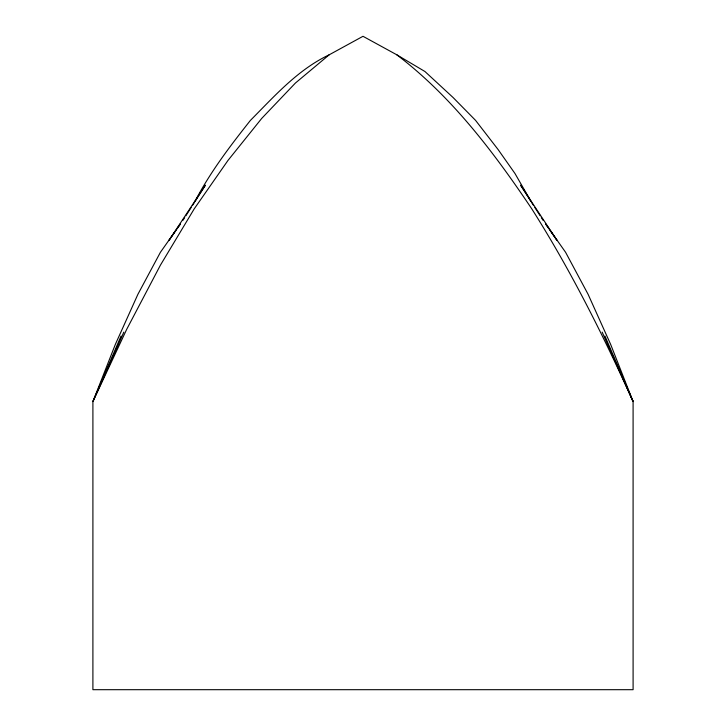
<?xml version="1.0" encoding="UTF-8"?>
<svg xmlns="http://www.w3.org/2000/svg" width="726" height="726" viewBox="0 0 726 726"><rect width="100%" height="100%" fill="white"/><g stroke="black" fill="none" stroke-linecap="round" stroke-linejoin="round"><path stroke-width="1.09" d="M177.153 228.645L180.338 224.053L160.419 252.285L137.904 294.302L115.398 344.269L92.91 401.56L92.901 689.691L633.099 689.691L633.09 401.56L610.602 344.269L588.096 294.302L565.581 252.285L545.671 224.025L548.847 228.645M531.287 201.892L514.952 173.478L498.072 149.502L475.566 120.371L453.06 97.493L424.937 71.511L396.777 54.786L363 36.3L329.223 54.786L295.464 83L261.714 118.42L227.955 160.464L194.187 208.906L160.419 265.153L126.651 329.423L92.91 401.56L121.024 336.065M92.91 401.56L123.837 332.118M194.713 201.892C209.914 172.525 229.97 146.207 250.434 120.371C274.582 96.086 297.733 69.705 329.223 54.786M195.33 201.002L205.413 185.157L168.849 240.587L175.874 230.487M182.898 220.386L184.676 217.619M185.856 215.776L191.183 207.482M192.372 205.63L194.151 202.872M396.777 54.786C451.69 96.485 493.68 152.097 531.813 208.906C570.727 270.281 603.261 335.358 633.09 401.56L604.976 336.065M550.127 230.487L557.151 240.587L520.587 185.157L530.67 201.002M531.849 202.872L533.628 205.63M534.817 207.482L540.144 215.776M541.324 217.619L543.102 220.386M602.163 332.118L633.09 401.56"/></g></svg>
